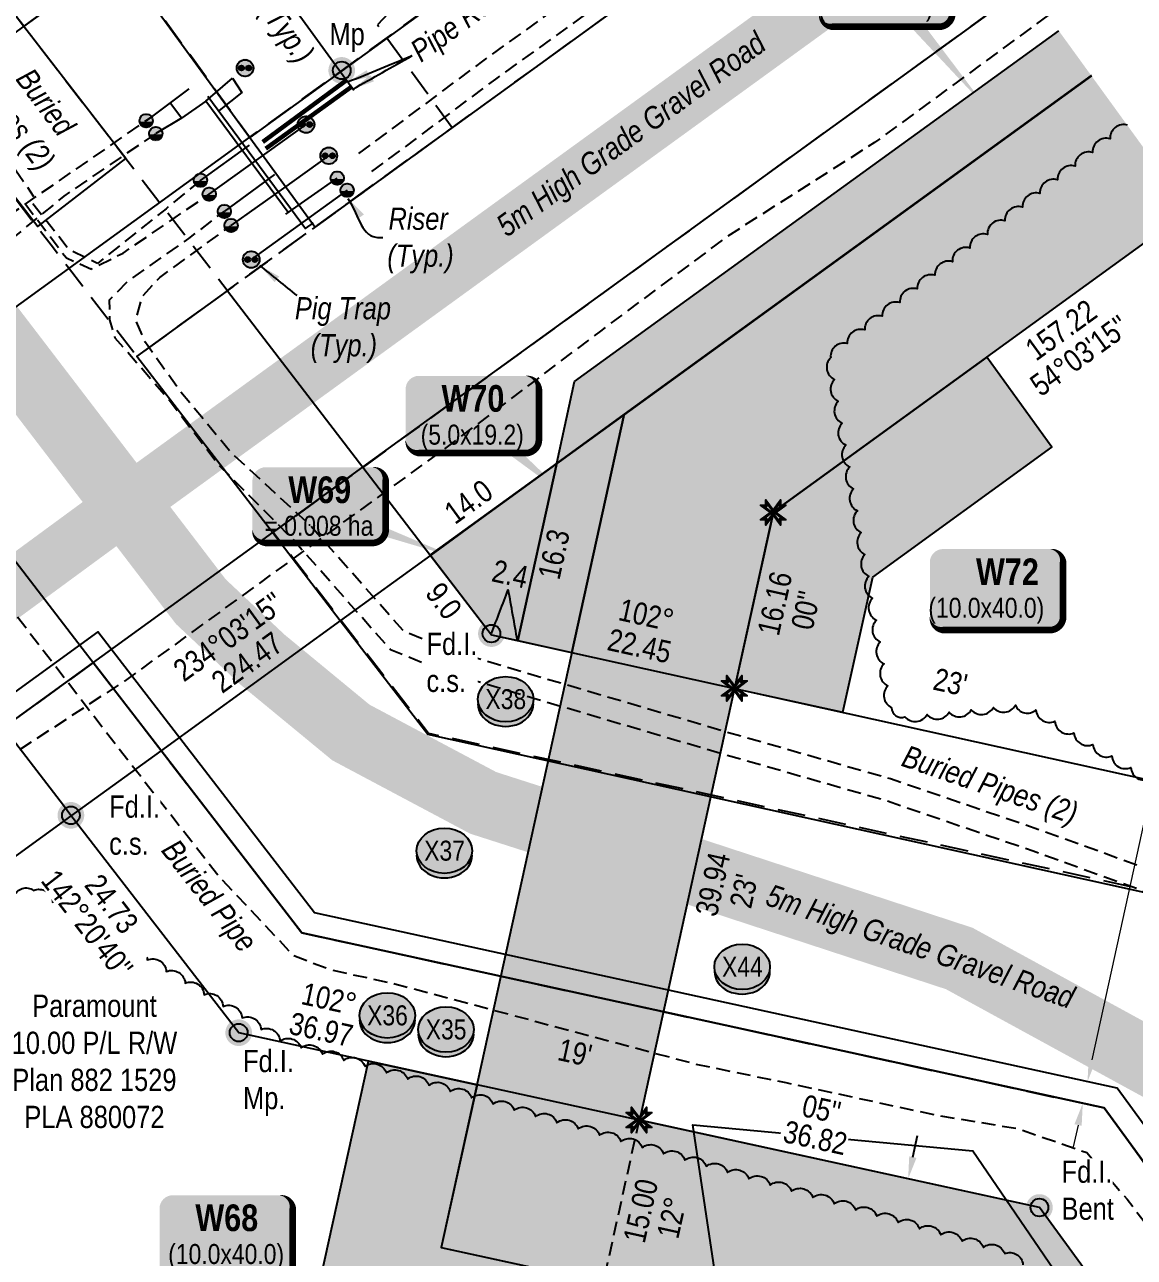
# Model space of a CAD drawing. Extents: x 521099 to 549685, y 6023217 to 6034691.
# Drawn here: x 536825 to 537324, y 6029623 to 6030177 of the extents above; entities that cross this region are included whole.
import ezdxf
from ezdxf.enums import TextEntityAlignment as Align

# ---------------------------------------------------------------- set-up
doc = ezdxf.new("R2010")
doc.units = 0
doc.header["$LTSCALE"] = 5
doc.header["$PDSIZE"] = 0.5
for name, pattern in [('0', [1, 1, 0]), ('foc-ACCESSROAD', [3.75, 2.5, -1.25]), ('foc-TOPO', [1, 0.2, -0.8]), ('foc-TRAV', [1.875, 1.25, -0.625]), ('UG_PIPE', [1.875, 1.25, -0.625])]:
    doc.linetypes.add(name, pattern=pattern)
doc.layers.get('Defpoints').update_dxf_attribs({"color": 9})
for name, color, linetype, lineweight in [('AS-GENERAL', 48, 'Continuous', 18), ('C-RW-T', 13, 'Continuous', 9), ('F-RW-T', 190, 'Continuous', 9), ('P-TEMP-T', 46, 'Continuous', 18), ('T-TEXT', 48, 'Continuous', 18)]:
    doc.layers.add(name, color=color, linetype=linetype, lineweight=lineweight)
for name, color, linetype in [('AS-PIPE-AG', 44, 'Continuous'), ('AS-PIPE-UG', 44, 'UG_PIPE'), ('AS-PIPE-UG-T', 44, 'Continuous'), ('AS-ROADS', 254, 'Continuous'), ('AS-SYMBOL', 7, 'Continuous'), ('C-RW', 13, 'Continuous'), ('C-WS', 13, 'foc-ACCESSROAD'), ('F-AR', 190, 'foc-ACCESSROAD'), ('F-RW', 190, 'Continuous'), ('L-BD', 7, 'Continuous'), ('L-MON', 1, 'Continuous'), ('L-MON-T', 1, 'Continuous'), ('P-CROSSINGS', 250, 'Continuous'), ('P-PROPOSED', 10, 'Continuous'), ('P-PROPOSED-H', 21, 'Continuous'), ('P-TEMP-BLOCKS', 250, 'Continuous'), ('P-TEMP-H', 41, 'Continuous'), ('P-TEMP_WORKSPACE', 46, 'Continuous'), ('P-TRAV', 4, 'foc-TRAV'), ('P-TXT', 4, 'Continuous'), ('P-WORKAREA', 113, 'Continuous'), ('P-WORKAREA-H', 111, 'Continuous'), ('T-BUSH', 110, '0'), ('T-GENERAL', 48, 'foc-TOPO'), ('WETLAND', 143, 'Continuous')]:
    doc.layers.add(name, color=color, linetype=linetype)
doc.styles.add('80', font='ARIALN.TTF', dxfattribs={"height": 10})
doc.styles.add('80CG', font='ARIALN.TTF', dxfattribs={"height": 10})
doc.styles.add('80L', font='ARIALN.TTF', dxfattribs={"height": 10})
doc.styles.add('BOLD', font='ARIALNB.TTF')
doc.styles.add('Crossing', font='ARIALN.TTF', dxfattribs={"height": 10})
doc.dimstyles.new('Compass 5 000', dxfattribs={"dimscale": 5, "dimtxt": 9, "dimasz": 2, "dimexe": 0.2, "dimexo": 0.0625, "dimgap": 0.5, "dimtad": 0, "dimtih": 1, "dimtoh": 1, "dimzin": 0, "dimdsep": 46, "dimtxsty": '80CG', "dimcen": 0.1, "dimse1": 1, "dimse2": 1, "dimclrd": 256, "dimclrt": 256, "dimaunit": 1, "dimadec": 4, "dimazin": 0, "dimtfac": 0.06, "dimtofl": 0, "dimtmove": 0, "dimatfit": 1, "dimfxl": 0.2, "dimtolj": 1, "dimtzin": 0, "dimlwd": -1, "dimarcsym": 0})

# ---------------------------------------------------------------- blocks, each defined once
blk = doc.blocks.new('*U488')
h = blk.add_hatch(color=191)
edge = h.paths.add_edge_path()
edge.add_line((-24, -18), (24, -18))
edge.add_arc((24, -12), 6, 270, 360)
edge.add_line((30, -12), (30, 12.5))
edge.add_arc((24, 12.5), 6, 0, 90)
edge.add_line((24, 18.5), (-24, 18.5))
edge.add_arc((-24, 12.5), 6, 90, 180)
edge.add_line((-30, 12.5), (-30, -12))
edge.add_arc((-24, -12), 6, 180, 270)
at = {"color": 250, "flags": 128}
blk.add_lwpolyline([(-24, -18, 3, 3, 0), (24, -18, 3, 3, 0.414214), (30, -12, 3, 3, 0), (30, 12.5, 3, 0, 0.414214), (24, 18.5, 0, 0, 0), (-24, 18.5, 0, 0, 0.414214), (-30, 12.5, 0, 0, 0), (-30, -12, 0, 3, 0.414214)], format="xyseb", close=True, dxfattribs=at)
at = {"flags": 128}
blk.add_lwpolyline([(-19.13, 0.22, 0, 7.5, 0), (0, 0, 0, 0, 0)], format="xyseb", dxfattribs=at)
at = {"color": 250}
for tag, p, height, style in [('TEMP_AREA_W1_001', (-9.21, 2.24), 12, 'BOLD'), ('ENTER_TEXT_001', (-30.66, -12.47), 9, '80')]:
    blk.add_attdef(tag, p, '', height=height, dxfattribs=dict(at, style=style))
blk = doc.blocks.new('fdia')
at = {"color": 255, "const_width": 1}
blk.add_lwpolyline([(-0.5, 0, 1), (0.5, 0, 1)], format="xyb", close=True, dxfattribs=at)
blk = doc.blocks.new('Fdiaa')
blk.add_blockref('fdia', (0, 0))
blk = doc.blocks.new('fdib')
at = {"color": 1, "const_width": 1.6}
blk.add_lwpolyline([(-0.4, 0, 1), (0.4, 0, 1)], format="xyb", close=True, dxfattribs=at)
at = {"color": 1}
blk.add_circle((0, 0), 0.8, dxfattribs=at)
blk = doc.blocks.new('Fdibb')
blk.add_blockref('fdib', (0, 0))
blk = doc.blocks.new('fdicc')
for name in ['Fdibb', 'Fdiaa']:
    blk.add_blockref(name, (0, 0))
blk = doc.blocks.new('FDI')
blk.add_blockref('fdicc', (0, 0))
blk = doc.blocks.new('TEMP')
h = blk.add_hatch(color=255)
h.dxf.hatch_style = 1
h.paths.add_polyline_path([(-1.15, -0.67), (-0.67, -0.67), (-0.67, -1.15), (0, -0.25), (0.67, -1.15), (0.67, -0.67), (1.15, -0.67), (0.25, 0), (1.15, 0.67), (0.67, 0.67), (0.67, 1.15), (0, 0.25), (-0.67, 1.15), (-0.67, 0.67), (-1.15, 0.67), (-0.25, 0)])
h = blk.add_hatch(color=1)
h.dxf.hatch_style = 1
h.paths.add_polyline_path([(0, 0.08), (-0.57, 0.85), (-0.57, 0.57), (-0.85, 0.57), (-0.08, 0), (-0.85, -0.57), (-0.57, -0.57), (-0.57, -0.85), (0, -0.08), (0.57, -0.85), (0.57, -0.57), (0.85, -0.57), (0.08, 0), (0.85, 0.57), (0.57, 0.57), (0.57, 0.85)])
at = {"color": 1}
for p, q in [((-0.08, 0), (0.08, 0)), ((0, 0.08), (0, -0.08))]:
    blk.add_line(p, q, dxfattribs=at)
at = {"color": 255, "flags": 128}
blk.add_lwpolyline([(-0.25, 0), (-1.15, 0.67), (-0.67, 0.67), (-0.67, 1.15), (0, 0.25), (0.67, 1.15), (0.67, 0.67), (1.15, 0.67), (0.25, 0), (1.15, -0.67), (0.67, -0.67), (0.67, -1.15), (0, -0.25), (-0.67, -1.15), (-0.67, -0.67), (-1.15, -0.67)], close=True, dxfattribs=at)
at = {"color": 1, "flags": 128}
blk.add_lwpolyline([(-0.08, 0), (-0.85, 0.57), (-0.57, 0.57), (-0.57, 0.85), (0, 0.08), (0.57, 0.85), (0.57, 0.57), (0.85, 0.57), (0.08, 0), (0.85, -0.57), (0.57, -0.57), (0.57, -0.85), (0, -0.08), (-0.57, -0.85), (-0.57, -0.57), (-0.85, -0.57)], close=True, dxfattribs=at)
blk = doc.blocks.new('*D548')
at = {"layer": 'Defpoints', "color": 0, "linetype": 'Continuous', "transparency": 16777216}
for p in [(536775.47, 6029831.95), (536804.81, 6029791.49), (536768.25, 6029764.98)]:
    blk.add_point(p, dxfattribs=at)
at = {"layer": 'F-RW-T', "transparency": 16777216}
for p, q in [((536733.04, 6029813.52), (536727.17, 6029821.62)), ((536774.12, 6029756.88), (536807.5, 6029710.86)), ((536807.5, 6029710.86), (536817.5, 6029710.86))]:
    blk.add_line(p, q, dxfattribs=at)
at = {"layer": 'F-RW-T', "linetype": 'Continuous', "transparency": 16777216}
for points in [[(536734.39, 6029814.5), (536731.69, 6029812.55), (536738.91, 6029805.43)], [(536775.47, 6029757.86), (536772.77, 6029755.9), (536768.25, 6029764.98)]]:
    blk.add_solid(points, dxfattribs=at)
at = {"layer": 'F-RW-T', "linetype": 'Continuous', "transparency": 16777216, "insert": (536856.58, 6029710.86), "char_height": 10, "attachment_point": 5, "style": '80CG'}
blk.add_mtext('\\A1;Paramount\\P10.00 P/L R/W\\PPlan 882 1529\\PPLA 880072', dxfattribs=at)
blk = doc.blocks.new('*D812')
at = {"layer": 'Defpoints', "color": 0, "linetype": 'Continuous', "transparency": 16777216}
for p in [(537220.1, 6029658.62), (537204.11, 6029585.38), (537206.68, 6029584.82)]:
    blk.add_point(p, dxfattribs=at)
at = {"layer": 'P-TXT', "transparency": 16777216}
for p, q in [((537224.8, 6029667.82), (537226.94, 6029677.59)), ((537204.55, 6029575.05), (537197.73, 6029543.83)), ((537197.73, 6029543.83), (537187.73, 6029543.83))]:
    blk.add_line(p, q, dxfattribs=at)
at = {"layer": 'P-TXT', "linetype": 'Continuous', "transparency": 16777216}
for points in [[(537223.17, 6029668.18), (537226.43, 6029667.47), (537222.67, 6029658.05)], [(537202.92, 6029575.4), (537206.17, 6029574.69), (537206.68, 6029584.82)]]:
    blk.add_solid(points, dxfattribs=at)
at = {"layer": 'P-TXT', "linetype": 'Continuous', "transparency": 16777216, "insert": (537171.79, 6029543.83), "char_height": 10, "attachment_point": 5, "style": '80CG'}
blk.add_mtext('\\A1;15.00', dxfattribs=at)
blk = doc.blocks.new('PIG')
h = blk.add_hatch(color=255)
h.dxf.hatch_style = 1
edge = h.paths.add_edge_path()
edge.add_arc((0, 0), 0.85, 0, 360)
at = {"layer": 'AS-SYMBOL'}
h = blk.add_hatch(color=48, dxfattribs=at)
h.dxf.hatch_style = 1
h.paths.add_polyline_path([(-0.1, 0, 1), (-0.55, 0, 1)])
h = blk.add_hatch(color=48, dxfattribs=at)
h.dxf.hatch_style = 1
h.paths.add_polyline_path([(0.1, 0, 1), (0.55, 0, 1)])
at = {"layer": 'AS-SYMBOL', "color": 48}
for centre, radius in [((0, 0), 0.75), ((-0.33, 0), 0.225), ((0.33, 0), 0.225)]:
    blk.add_circle(centre, radius, dxfattribs=at)
blk = doc.blocks.new('RISER')
h = blk.add_hatch(color=255)
h.dxf.hatch_style = 1
edge = h.paths.add_edge_path()
edge.add_arc((0, 0), 0.7, 0, 360)
blk.add_hatch(color=48).paths.add_polyline_path([(0.58, -0.15), (-0.58, -0.15, 0.774597)])
at = {"color": 48}
blk.add_line((-0.58, -0.15), (0.58, -0.15), dxfattribs=at)
blk.add_circle((0, 0), 0.6, dxfattribs=at)
blk = doc.blocks.new('*U829')
h = blk.add_hatch(color=191)
edge = h.paths.add_edge_path()
edge.add_line((-24, -31.18), (24, -31.18))
edge.add_arc((24, -25.18), 6, 270, 360)
edge.add_line((30, -25.18), (30, 12.5))
edge.add_arc((24, 12.5), 6, 0, 90)
edge.add_line((24, 18.5), (-24, 18.5))
edge.add_arc((-24, 12.5), 6, 90, 180)
edge.add_line((-30, 12.5), (-30, -25.18))
edge.add_arc((-24, -25.18), 6, 180, 270)
at = {"color": 250, "flags": 128}
blk.add_lwpolyline([(-24, -31.18, 3, 3, 0), (24, -31.18, 3, 3, 0.414214), (30, -25.18, 3, 3, 0), (30, 12.5, 3, 0, 0.414214), (24, 18.5, 0, 0, 0), (-24, 18.5, 0, 0, 0.414214), (-30, 12.5, 0, 0, 0), (-30, -25.18, 0, 3, 0.414214)], format="xyseb", close=True, dxfattribs=at)
at = {"flags": 128}
blk.add_lwpolyline([(18.36, -2.8, 0, 7.5, 0), (0, 0, 0, 0, 0)], format="xyseb", dxfattribs=at)
at = {"color": 250}
for tag, p, height, style in [('TEMP_AREA_W1_001', (-9.21, 2.24), 12, 'BOLD'), ('ENTER_TEXT_001', (-30.66, -12.47), 9, '80')]:
    blk.add_attdef(tag, p, '', height=height, dxfattribs=dict(at, style=style))
blk = doc.blocks.new('*U830')
h = blk.add_hatch(color=191)
edge = h.paths.add_edge_path()
edge.add_line((-24, -15.6), (24, -15.6))
edge.add_arc((24, -9.6), 6, 270, 360)
edge.add_line((30, -9.6), (30, 12.5))
edge.add_arc((24, 12.5), 6, 0, 90)
edge.add_line((24, 18.5), (-24, 18.5))
edge.add_arc((-24, 12.5), 6, 90, 180)
edge.add_line((-30, 12.5), (-30, -9.6))
edge.add_arc((-24, -9.6), 6, 180, 270)
at = {"color": 250, "flags": 128}
blk.add_lwpolyline([(-24, -15.6, 3, 3, 0), (24, -15.6, 3, 3, 0.414214), (30, -9.6, 3, 3, 0), (30, 12.5, 3, 0, 0.414214), (24, 18.5, 0, 0, 0), (-24, 18.5, 0, 0, 0.414214), (-30, 12.5, 0, 0, 0), (-30, -9.6, 0, 3, 0.414214)], format="xyseb", close=True, dxfattribs=at)
at = {"flags": 128}
blk.add_lwpolyline([(61.88, -22.27, 0, 7.5, 0), (0, 0, 0, 0, 0)], format="xyseb", dxfattribs=at)
at = {"color": 250}
for tag, p, height, style in [('TEMP_AREA_W1_001', (-9.21, 2.24), 12, 'BOLD'), ('ENTER_TEXT_001', (-30.66, -12.47), 9, '80')]:
    blk.add_attdef(tag, p, '', height=height, dxfattribs=dict(at, style=style))
blk = doc.blocks.new('*U832')
h = blk.add_hatch(color=191)
edge = h.paths.add_edge_path()
edge.add_line((-24, -16.28), (24, -16.28))
edge.add_arc((24, -10.28), 6, 270, 360)
edge.add_line((30, -10.28), (30, 12.5))
edge.add_arc((24, 12.5), 6, 0, 90)
edge.add_line((24, 18.5), (-24, 18.5))
edge.add_arc((-24, 12.5), 6, 90, 180)
edge.add_line((-30, 12.5), (-30, -10.28))
edge.add_arc((-24, -10.28), 6, 180, 270)
at = {"color": 250, "flags": 128}
blk.add_lwpolyline([(-24, -16.28, 3, 3, 0), (24, -16.28, 3, 3, 0.414214), (30, -10.28, 3, 3, 0), (30, 12.5, 3, 0, 0.414214), (24, 18.5, 0, 0, 0), (-24, 18.5, 0, 0, 0.414214), (-30, 12.5, 0, 0, 0), (-30, -10.28, 0, 3, 0.414214)], format="xyseb", close=True, dxfattribs=at)
at = {"flags": 128}
blk.add_lwpolyline([(44.3, -37.22, 0, 7.5, 0), (0, 0, 0, 0, 0)], format="xyseb", dxfattribs=at)
at = {"color": 250}
for tag, p, height, style in [('TEMP_AREA_W1_001', (-9.21, 2.24), 12, 'BOLD'), ('ENTER_TEXT_001', (-30.66, -12.47), 9, '80')]:
    blk.add_attdef(tag, p, '', height=height, dxfattribs=dict(at, style=style))
blk = doc.blocks.new('*U831')
h = blk.add_hatch(color=111)
edge = h.paths.add_edge_path()
edge.add_line((-24, -17.43), (24, -17.43))
edge.add_arc((24, -11.43), 6, 270, 360)
edge.add_line((30, -11.43), (30, 12.5))
edge.add_arc((24, 12.5), 6, 0, 90)
edge.add_line((24, 18.5), (-24, 18.5))
edge.add_arc((-24, 12.5), 6, 90, 180)
edge.add_line((-30, 12.5), (-30, -11.43))
edge.add_arc((-24, -11.43), 6, 180, 270)
at = {"color": 250, "flags": 128}
blk.add_lwpolyline([(-24, -17.43, 3, 3, 0), (24, -17.43, 3, 3, 0.414214), (30, -11.43, 3, 3, 0), (30, 12.5, 3, 0, 0.414214), (24, 18.5, 0, 0, 0), (-24, 18.5, 0, 0, 0.414214), (-30, 12.5, 0, 0, 0), (-30, -11.43, 0, 3, 0.414214)], format="xyseb", close=True, dxfattribs=at)
at = {"flags": 128}
blk.add_lwpolyline([(45.57, -54.2, 0, 7.5, 0), (0, 0, 0, 0, 0)], format="xyseb", dxfattribs=at)
at = {"color": 250}
for tag, p, height, style in [('TEMP_AREA_W1_001', (-9.21, 2.24), 12, 'BOLD'), ('ENTER_TEXT_001', (-30.66, -12.47), 9, '80')]:
    blk.add_attdef(tag, p, '', height=height, dxfattribs=dict(at, style=style))
blk = doc.blocks.new('xing2')
h = blk.add_hatch(color=50)
h.dxf.hatch_style = 1
edge = h.paths.add_edge_path()
edge.add_ellipse((0, 0), major_axis=(-12.5, 0), ratio=0.816297, start_angle=0, end_angle=360)
h = blk.add_hatch(color=250)
h.dxf.hatch_style = 1
edge = h.paths.add_edge_path()
edge.add_ellipse((0, -2.05), major_axis=(-12.5, 0), ratio=0.816297, start_angle=0, end_angle=180)
edge.add_line((12.5, -2.05), (12.5, 0))
edge.add_ellipse((0, 0), major_axis=(-12.5, 0), ratio=0.816297, start_angle=0, end_angle=180, ccw=False)
edge.add_line((-12.5, 0), (-12.5, -2.05))
at = {"color": 250}
blk.add_ellipse((0, 0), major_axis=(-12.5, 0), ratio=0.816297, dxfattribs=at)
blk.add_ellipse((0, -2.05), major_axis=(-12.5, 0), ratio=0.816297, start_param=0, end_param=3.141593, dxfattribs=at)
at = {"color": 250, "style": 'Crossing'}
blk.add_attdef('CROSSING', text='', height=9, dxfattribs=at).set_placement((0.09, 0.02), align=Align.MIDDLE_CENTER)
at = {"color": 250, "style": 'Crossing', "flags": 1}
for tag, p in [('OWNER', (0.09, -12.49)), ('DESCRIPTION', (0.09, -25.77)), ('LOCATION', (0.09, -39.3)), ('DWG_REF', (0.09, -52.84))]:
    blk.add_attdef(tag, text='', height=9, dxfattribs=at).set_placement(p, align=Align.MIDDLE_CENTER)
blk = doc.blocks.new('*D956')
at = {"layer": 'C-RW-T', "transparency": 16777216}
for p, q in [((537305.52, 6029711.58), (537345.14, 6029893.05)), ((537345.14, 6029893.05), (537355.14, 6029893.05)), ((537299.12, 6029682.28), (537296.98, 6029672.51))]:
    blk.add_line(p, q, dxfattribs=at)
at = {"layer": 'C-RW-T', "linetype": 'Continuous', "transparency": 16777216}
for points in [[(537303.89, 6029711.94), (537307.14, 6029711.23), (537303.38, 6029701.81)], [(537297.49, 6029682.63), (537300.75, 6029681.92), (537301.25, 6029692.05)]]:
    blk.add_solid(points, dxfattribs=at)
at = {"layer": 'Defpoints', "color": 0, "linetype": 'Continuous', "transparency": 16777216}
for p in [(537302.42, 6029702.02), (537303.38, 6029701.81), (537300.29, 6029692.26)]:
    blk.add_point(p, dxfattribs=at)
at = {"layer": 'C-RW-T', "linetype": 'Continuous', "transparency": 16777216, "insert": (537391.5, 6029893.05), "char_height": 10, "attachment_point": 5, "style": '80CG'}
blk.add_mtext('\\A1;Whitecap\\P2.00 P/L R/W\\PLOC 241177', dxfattribs=at)

msp = doc.modelspace()

# ---------------------------------------------------------------- hatches: boundary and pattern name
at = {"layer": 'P-TEMP-H'}
h = msp.add_hatch(color=256, dxfattribs=at)
h.dxf.hatch_style = 1
h.paths.add_polyline_path([(537193.301, 6029868.011), (537206.745, 6029928.904), (537287.354, 6029987.335), (537258.024, 6030027.797), (537162.04, 6029958.221), (537144.502, 6029878.786)])
h = msp.add_hatch(color=256, dxfattribs=at)
h.dxf.hatch_style = 1
h.paths.add_polyline_path([(537071.429, 6029894.919), (537094.981, 6030002.19), (537064.555, 6029980.128), (537047.03, 6029900.306)])
h = msp.add_hatch(color=256, dxfattribs=at)
h.dxf.hatch_style = 1
h.paths.add_polyline_path([(537124.044, 6029551.712), (536953.105, 6029589.038), (536979.898, 6029711.066), (537028.722, 6029700.405), (537012.646, 6029627.188), (537134.705, 6029600.535)])
at = {"layer": 'P-WORKAREA-H'}
h = msp.add_hatch(color=256, dxfattribs=at)
h.dxf.hatch_style = 1
h.paths.add_polyline_path([(537305.092, 6030154.541), (537290.425, 6030174.77), (537072.615, 6030016.837), (537064.555, 6029980.128)])

# ---------------------------------------------------------------- linework, layer by layer
at = {"layer": 'AS-PIPE-AG'}
for p, q in [((536906.685, 6030143.133), (536918.704, 6030153.473)), ((536895.781, 6030135.432), (536884.172, 6030128.466)), ((536908.189, 6030101.185), (536951.806, 6030132.534)), ((536918.024, 6030087.152), (536941.841, 6030103.944))]:
    msp.add_line(p, q, dxfattribs=at)
at = {"layer": 'AS-PIPE-AG', "flags": 128}
for points in [[(536973.227, 6030147.913), (536877.342, 6030280.238)], [(536918.704, 6030153.473), (536922.901, 6030146.996), (536912.732, 6030138.805)], [(536898.994, 6030148.595), (536879.844, 6030134.268)], [(536943.701, 6030092.994), (536906.685, 6030143.133), (536895.781, 6030135.432), (536890.434, 6030142.398)], [(536907.585, 6030145.347), (536951.491, 6030085.728), (536955.154, 6030088.317)], [(536926.265, 6030123.238), (536904.161, 6030107.412)], [(536941.841, 6030103.944), (536962.011, 6030118.506)], [(536915.021, 6030093.444), (536937.689, 6030110.045)], [(536942.616, 6030092.22), (536965.814, 6030108.441)], [(536970.262, 6030102.939), (536927.099, 6030071.79)]]:
    msp.add_lwpolyline(points, dxfattribs=at)
at = {"layer": 'AS-PIPE-AG', "const_width": 1.998, "flags": 128}
for points in [[(536932.287, 6030124.693), (536970.037, 6030152.528)], [(536972.557, 6030149.768), (536933.642, 6030121.683)]]:
    msp.add_lwpolyline(points, dxfattribs=at)
at = {"layer": 'AS-PIPE-UG', "flags": 128}
for points in [[(537208.045, 6030288.388), (537031.101, 6030161.058), (536973.283, 6030117.849)], [(537213.913, 6030280.297), (537037.012, 6030152.998), (536979.267, 6030109.843)], [(536743.182, 6030228.944), (536775.421, 6030186.038), (536808.268, 6030131.025), (536829.22, 6030100.181)], [(537285.517, 6030181.568), (537207.582, 6030124.438), (537141.177, 6030082.113), (537084.212, 6030039.583), (537015.297, 6029987.503), (536870.112, 6029882.048), (536820.102, 6029849.278), (536673.842, 6029750.475)], [(536638.874, 6030148.576), (536866.927, 6029852.593), (536913.227, 6029793.453), (536946.137, 6029758.543), (536963.477, 6029752.008), (536991.782, 6029745.843), (537127.107, 6029709.718), (537167.657, 6029701.358), (537236.357, 6029686.548), (537272.002, 6029680.648), (537303.057, 6029669.878), (537321.172, 6029648.853), (537353.127, 6029607.508), (537438.364, 6029489.317)], [(536578.068, 6029882.44), (536634.375, 6029923.306), (536644.802, 6029969.183), (536712.667, 6030016.198), (536764.192, 6030053.008), (536807.552, 6030084.423), (536862.902, 6030122.508), (536881.616, 6030135.56)], [(536884.117, 6030128.428), (536842.857, 6030100.338), (536804.572, 6030069.013), (536770.982, 6030044.168), (536719.262, 6030006.118), (536648.557, 6029959.278), (536638.13, 6029913.401), (536581.823, 6029872.535)], [(536904.247, 6030107.413), (536888.802, 6030094.628), (536866.937, 6030077.273), (536857.922, 6030070.038), (536845.117, 6030076.243), (536827.672, 6030098.433)], [(536825.282, 6030097.093), (536843.937, 6030072.503), (536855.182, 6030067.523), (536869.457, 6030074.693), (536908.182, 6030101.188)], [(537455.167, 6029658.948), (537419.622, 6029707.148), (537389.342, 6029735.538), (537360.642, 6029773.703), (537342.187, 6029782.573), (537278.947, 6029805.498), (537211.727, 6029828.503), (537139.042, 6029849.248), (537045.567, 6029876.803), (537013.487, 6029886.463), (536989.757, 6029896.203), (536945.912, 6029945.743), (536945.912, 6029945.743), (536912.002, 6029979.878), (536890.172, 6030008.468), (536865.967, 6030036.458), (536863.572, 6030044.723), (536863.422, 6030053.698), (536871.652, 6030062.013), (536899.082, 6030081.283), (536914.912, 6030093.478)], [(537463.211, 6029664.88), (537427.124, 6029713.815), (537396.809, 6029742.237), (537367.166, 6029781.656), (537346.064, 6029791.799), (537282.268, 6029814.925), (537214.718, 6029838.043), (537141.826, 6029858.847), (537048.421, 6029886.382), (537016.833, 6029895.893), (536995.701, 6029904.567), (536953.396, 6029952.367), (536953.396, 6029952.367), (536917.612, 6029985.368), (536895.057, 6030012.673), (536879.477, 6030034.433), (536875.192, 6030044.573), (536878.142, 6030055.313), (536886.017, 6030063.748), (536917.972, 6030087.018)]]:
    msp.add_lwpolyline(points, dxfattribs=at)
at = {"layer": 'AS-ROADS', "const_width": 24.987, "flags": 128}
msp.add_lwpolyline([(537247.102, 6030234.536), (536863.382, 6029956.038)], dxfattribs=at)
at = {"layer": 'AS-ROADS', "flags": 128}
msp.add_lwpolyline([(537494.518, 6029530.296, 29.984, 29.984, 0), (537465.327, 6029567.963, 29.984, 29.984, 0), (537425.812, 6029613.578, 29.984, 29.984, 0), (537394.137, 6029652.583, 29.984, 29.984, 0), (537340.207, 6029705.548, 29.984, 29.984, 0), (537245.657, 6029757.228, 29.984, 29.984, 0), (537188.522, 6029775.973, 29.984, 29.984, 0), (537060.212, 6029818.033, 29.985, 29.985, 0), (537031.492, 6029827.253, 29.985, 29.985, 0), (536971.967, 6029858.933, 29.985, 29.985, 0), (536932.222, 6029891.698, 29.985, 29.985, 0), (536904.427, 6029917.833, 29.985, 29.985, 0), (536768.472, 6030095.663, 29.985, 29.985, 0), (536694.977, 6030191.803, 0, 0, 0)], format="xyseb", dxfattribs=at)
at = {"layer": 'C-RW', "flags": 128}
for points in [[(537129.112, 6030397.221), (536591.177, 6030007.698), (536580.017, 6029937.748), (536552.45, 6029917.761)], [(537187.831, 6030316.259), (536926.517, 6030126.78), (536955.853, 6030086.322), (537217.171, 6030275.804)], [(536729.546, 6030218.438), (536831.058, 6030086.688), (536870.645, 6030117.189), (536824.777, 6030176.618), (536769.08, 6030248.905)], [(536552.688, 6029917.409), (536580.291, 6029937.442), (536591.381, 6030007.23), (536662.969, 6030059.185), (536824.831, 6030176.657), (536867.622, 6030207.713), (536926.328, 6030126.823), (536883.537, 6030095.767), (536721.676, 6029978.295), (536683.594, 6029950.657), (536672.503, 6029880.869), (536611.395, 6029836.519)], [(537530.045, 6029556.224), (537368.391, 6029778.14), (537332.943, 6029785.963), (537006.532, 6029858.032), (536967.165, 6029909.234), (536936.698, 6029948.866), (536875.704, 6030028.198), (536916.509, 6030057.726), (536977.387, 6029978.312), (537007.802, 6029938.637), (537035.18, 6029902.922), (537332.723, 6029837.229), (537397.666, 6029822.891), (537570.443, 6029585.705)]]:
    msp.add_lwpolyline(points, dxfattribs=at)
at = {"layer": 'C-WS', "flags": 128}
for points in [[(536981.446, 6030390.205), (536985.092, 6030386.553), (536988.676, 6030382.699), (536992.123, 6030378.725), (536995.428, 6030374.629), (536998.587, 6030370.421), (537001.596, 6030366.108), (537004.453, 6030361.69), (537007.154, 6030357.171), (537009.692, 6030352.565), (537012.069, 6030347.872), (537014.277, 6030343.095), (537016.319, 6030338.246), (537018.19, 6030333.327), (537019.885, 6030328.347), (537021.404, 6030323.312), (537022.747, 6030318.222), (537023.911, 6030313.092), (537024.892, 6030307.924), (537025.693, 6030302.724), (537026.31, 6030297.498), (537026.743, 6030292.256), (537026.993, 6030286.998), (537027.058, 6030281.737), (537026.939, 6030276.478), (537026.634, 6030271.225), (537026.145, 6030265.986), (537025.474, 6030260.77), (537024.619, 6030255.579), (537023.583, 6030250.419), (537022.366, 6030245.302), (537020.972, 6030240.226), (537019.399, 6030235.207), (537017.651, 6030230.245), (537015.73, 6030225.346), (537013.639, 6030220.517), (537011.378, 6030215.768), (537008.953, 6030211.096), (537006.367, 6030206.517), (537003.619, 6030202.027), (537000.718, 6030197.639), (536997.663, 6030193.355), (536994.459, 6030189.182), (536991.114, 6030185.123), (536984.002, 6030177.368), (536987.876, 6030172.03), (537017.482, 6030131.23), (536997.354, 6030116.63), (536977.102, 6030101.941), (536957.121, 6030087.449), (536916.347, 6030057.879), (536885.568, 6030097.825), (536855.264, 6030137.168), (536824.556, 6030177.017), (536769.133, 6030248.941)], [(536981.446, 6030390.205), (536985.092, 6030386.553), (536988.676, 6030382.699), (536992.123, 6030378.725), (536995.428, 6030374.629), (536998.587, 6030370.421), (537001.596, 6030366.108), (537004.453, 6030361.69), (537007.154, 6030357.171), (537009.692, 6030352.565), (537012.069, 6030347.872), (537014.277, 6030343.095), (537016.319, 6030338.246), (537018.19, 6030333.327), (537019.885, 6030328.347), (537021.404, 6030323.312), (537022.747, 6030318.222), (537023.911, 6030313.092), (537024.892, 6030307.924), (537025.693, 6030302.724), (537026.31, 6030297.498), (537026.743, 6030292.256), (537026.993, 6030286.998), (537027.058, 6030281.737), (537026.939, 6030276.478), (537026.634, 6030271.225), (537026.145, 6030265.986), (537025.474, 6030260.77), (537024.619, 6030255.579), (537023.583, 6030250.419), (537022.366, 6030245.302), (537020.972, 6030240.226), (537019.399, 6030235.207), (537017.651, 6030230.245), (537015.73, 6030225.346), (537013.639, 6030220.517), (537011.378, 6030215.768), (537008.953, 6030211.096), (537006.367, 6030206.517), (537003.619, 6030202.027), (537000.718, 6030197.639), (536997.663, 6030193.355), (536994.459, 6030189.182), (536991.114, 6030185.123), (536984.002, 6030177.368), (536987.876, 6030172.03), (537017.482, 6030131.23), (536997.354, 6030116.63), (536977.102, 6030101.941), (536957.121, 6030087.449), (536916.347, 6030057.879), (536885.568, 6030097.825), (536855.264, 6030137.168), (536824.556, 6030177.017), (536769.133, 6030248.941)], [(537187.777, 6030316.334), (536926.355, 6030126.843), (536867.635, 6030207.883), (536824.763, 6030176.768), (536769.147, 6030248.95)]]:
    msp.add_lwpolyline(points, dxfattribs=at)
at = {"layer": 'F-AR', "flags": 128}
for points in [[(536729.289, 6030218.24), (536783.918, 6030147.34), (536814.624, 6030107.489), (536837.036, 6030078.395), (536844.926, 6030068.145), (536875.704, 6030028.198), (536916.479, 6030057.767), (536936.461, 6030072.257), (536956.713, 6030086.946), (536976.842, 6030101.545), (537217.158, 6030275.822)], [(537275.885, 6030194.849), (536997.533, 6029992.988), (536977.437, 6029978.414), (536937.013, 6029949.098), (536964.686, 6029913.236), (537006.811, 6029858.644), (537369.297, 6029779.492), (537531.473, 6029557.266)], [(536855.769, 6029890.183), (536815.295, 6029860.826), (536670.148, 6029755.565)], [(536856.058, 6029890.406), (536949.921, 6029768.763), (537310.92, 6029689.936), (537450.738, 6029498.347)]]:
    msp.add_lwpolyline(points, dxfattribs=at)
at = {"layer": 'F-RW', "flags": 128}
for points in [[(536670.152, 6029755.56), (536815.296, 6029860.828), (536855.769, 6029890.183), (536936.776, 6029948.931), (536977.433, 6029978.419), (536997.529, 6029992.993), (537275.874, 6030194.864)], [(536650.494, 6030157.529), (536791.56, 6029974.276), (536852.603, 6029894.982), (536883.096, 6029855.365), (536885.556, 6029852.177)], [(537305.213, 6030154.411), (537028.041, 6029953.39), (537007.89, 6029938.776), (536967.284, 6029909.331), (536886.279, 6029850.579), (536845.813, 6029821.228), (536699.504, 6029715.116)], [(536845.992, 6029821.648), (536842.617, 6029826.032), (536812.117, 6029865.646), (536751.113, 6029944.897), (536610.908, 6030127.028)], [(536885.556, 6029852.177), (536949.921, 6029768.763), (537310.92, 6029689.936), (537450.738, 6029498.347)], [(537410.37, 6029468.887), (537281.732, 6029645.158), (536921.477, 6029723.823), (536845.992, 6029821.648)]]:
    msp.add_lwpolyline(points, dxfattribs=at)
at = {"layer": 'P-TEMP_WORKSPACE', "flags": 128}
for points in [[(537193.301, 6029868.011), (537206.745, 6029928.904), (537287.354, 6029987.335), (537258.024, 6030027.797), (537162.04, 6029958.221), (537144.502, 6029878.786)], [(537071.429, 6029894.919), (537094.981, 6030002.19), (537064.555, 6029980.128), (537047.03, 6029900.306)], [(537124.044, 6029551.712), (536953.105, 6029589.038), (536979.898, 6029711.066), (537028.722, 6029700.405), (537012.646, 6029627.188), (537134.705, 6029600.535)]]:
    msp.add_lwpolyline(points, close=True, dxfattribs=at)
at = {"layer": 'P-TRAV'}
msp.add_line((537101.604, 6029684.491), (537085.443, 6029611.292), dxfattribs=at)
at = {"layer": 'P-WORKAREA', "flags": 128}
msp.add_lwpolyline([(537305.092, 6030154.541), (537094.981, 6030002.19), (537064.555, 6029980.128), (537072.615, 6030016.837), (537290.425, 6030174.77)], dxfattribs=at)
at = {"layer": 'T-BUSH', "linetype": 'Continuous', "flags": 128}
for points in [[(537321.423, 6030132.235, 0.5205671), (537313.538, 6030126.094, 0.5205671), (537305.652, 6030119.952, 0.5205671), (537297.767, 6030113.811, 0.5205671), (537289.882, 6030107.669, 0.5205671), (537281.996, 6030101.528, 0.5205671), (537274.111, 6030095.386, 0.5205671), (537266.226, 6030089.245, 0.5205671), (537258.34, 6030083.103, 0.5205671), (537250.455, 6030076.962, 0.5205671), (537242.57, 6030070.82, 0.5205671), (537234.684, 6030064.679, 0.5205671), (537226.799, 6030058.537, 0.5205671), (537218.914, 6030052.396, 0.5205671), (537211.028, 6030046.254, 0.5205671), (537203.143, 6030040.113, 0.5205671), (537195.258, 6030033.971, 0.5205671), (537187.831, 6030027.653, 0.5205671), (537189.545, 6030017.806, 0.5205671), (537191.259, 6030007.959, 0.5205671), (537192.973, 6029998.112, 0.5205671), (537194.687, 6029988.266, 0.5205671), (537196.401, 6029978.419, 0.5205671), (537198.115, 6029968.572, 0.5205671), (537199.829, 6029958.725, 0.5205671), (537201.543, 6029948.878, 0.5205671), (537203.257, 6029939.032, 0.5205671), (537204.971, 6029929.185, 0.5205671), (537206.685, 6029919.338, 0.5205671), (537208.399, 6029909.491, 0.5205671), (537210.112, 6029899.645, 0.5205671), (537211.826, 6029889.798, 0.5205671), (537213.54, 6029879.951, 0.5205671), (537215.254, 6029870.104, 0.5205671), (537221.256, 6029865.942, 0.5205671), (537231.195, 6029866.998, 0.5205671), (537241.134, 6029868.055, 0.5205671), (537251.073, 6029869.111, 0.5205671), (537261.012, 6029870.167, 0.5205671), (537270.95, 6029871.224, 0.5205671), (537280.188, 6029869.153, 0.5205671), (537288.725, 6029863.955, 0.5205671), (537297.262, 6029858.757, 0.5205671), (537305.799, 6029853.559, 0.5205671), (537314.336, 6029848.361, 0.5205671), (537322.873, 6029843.163, 0.5205671), (537331.409, 6029837.965, 0.5205671)], [(536820.404, 6029785.01, -0.5205671), (536829.219, 6029787.845, -0.5205671), (536837.745, 6029782.629, -0.5205671), (536846.27, 6029777.413, -0.5205671), (536854.796, 6029772.197, -0.5205671), (536863.322, 6029766.98, -0.5205671), (536871.848, 6029761.764, -0.5205671), (536880.373, 6029756.548, -0.5205671), (536888.899, 6029751.332, -0.5205671), (536897.425, 6029746.116, -0.5205671), (536905.951, 6029740.9, -0.5205671), (536914.476, 6029735.684, -0.5205671), (536923.002, 6029730.467, -0.5205671), (536931.528, 6029725.251, -0.5205671), (536940.054, 6029720.035, -0.5205671), (536949.541, 6029716.992, -0.5205671), (536959.134, 6029714.186, -0.5205671), (536968.727, 6029711.381, -0.5205671), (536978.32, 6029708.575, -0.5205671), (536987.913, 6029705.769, -0.5205671), (536997.506, 6029702.963, -0.5205671), (537007.099, 6029700.157, -0.5205671), (537016.692, 6029697.351, -0.5205671), (537026.285, 6029694.545, -0.5205671), (537035.877, 6029691.74, -0.5205671), (537045.47, 6029688.934, -0.5205671), (537055.063, 6029686.128, -0.5205671), (537064.656, 6029683.322, -0.5205671), (537074.249, 6029680.516, -0.5205671), (537083.842, 6029677.71, -0.5205671), (537093.435, 6029674.904, -0.5205671), (537103.028, 6029672.098, -0.5205671), (537112.62, 6029669.293, -0.5205671), (537122.213, 6029666.487, -0.5205671), (537131.806, 6029663.681, -0.5205671), (537141.399, 6029660.875, -0.5205671), (537150.992, 6029658.069, -0.5205671), (537160.585, 6029655.263, -0.5205671), (537170.178, 6029652.457, -0.5205671), (537179.771, 6029649.652, -0.5205671), (537189.364, 6029646.846, -0.5205671), (537198.956, 6029644.04, -0.5205671), (537208.549, 6029641.234, -0.5205671), (537218.142, 6029638.428, -0.5205671), (537227.735, 6029635.622, -0.5205671), (537237.328, 6029632.816, -0.5205671), (537246.921, 6029630.011, -0.5205671), (537256.514, 6029627.205, -0.5205671), (537266.107, 6029624.399, -0.5205671), (537274.297, 6029619.422, -0.5205671)]]:
    msp.add_lwpolyline(points, format="xyb", dxfattribs=at)
at = {"layer": 'WETLAND', "flags": 128}
msp.add_lwpolyline([(537377.892, 6029485.902), (537403.063, 6029480.934), (537274.501, 6029449.256), (537144.671, 6029477.496), (537147.535, 6029537.2), (537125.805, 6029682.311), (537251.826, 6029670.595), (537377.892, 6029485.902)], close=True, dxfattribs=at)

# ---------------------------------------------------------------- block references
at = {"layer": 'AS-SYMBOL'}
for name, p, xscale, yscale, zscale in [('PIG', (536924.346, 6030157.975), 4.9948016017157, 4.9948016017157, 4.9948016017157), ('RISER', (536879.844, 6030134.268), 4.997372349999959, 4.997372349999959, 4.997372349999959), ('PIG', (536951.806, 6030132.534), 4.9948016017157, 4.9948016017157, 4.9948016017157), ('RISER', (536884.162, 6030128.441), 4.997372349999959, 4.997372349999959, 4.997372349999959), ('PIG', (536962.011, 6030118.506), 4.9948016017157, 4.9948016017157, 4.9948016017157), ('RISER', (536904.281, 6030107.437), 4.997372349999959, 4.997372349999959, 4.997372349999959), ('RISER', (536965.814, 6030108.441), 4.997372349999959, 4.997372349999959, 4.997372349999959), ('RISER', (536908.214, 6030101.215), 4.997372349999959, 4.997372349999959, 4.997372349999959), ('RISER', (536970.262, 6030102.939), 4.997372349999959, 4.997372349999959, 4.997372349999959), ('RISER', (536915.021, 6030093.444), 4.997372349999959, 4.997372349999959, 4.997372349999959), ('RISER', (536918.024, 6030087.152), 4.997372349999959, 4.997372349999959, 4.997372349999959), ('PIG', (536927.124, 6030071.765), 4.9948016017157, 4.9948016017157, 4.9948016017157)]:
    msp.add_blockref(name, p, dxfattribs=dict(at, xscale=xscale, yscale=yscale, zscale=zscale))
at = {"layer": 'L-MON', "xscale": 4.99740725, "yscale": 4.99740725, "zscale": 4.99740725}
for p in [(536967.842, 6030156.898), (537035.192, 6029903.443), (536845.992, 6029821.648), (536921.477, 6029723.823), (537281.732, 6029645.158)]:
    msp.add_blockref('FDI', p, dxfattribs=at)
at = {"layer": 'L-MON', "color": 5, "xscale": 4.99740725, "yscale": 4.99740725, "zscale": 4.99740725}
for p in [(537161.975, 6029957.927), (537144.502, 6029878.786), (537101.604, 6029684.491)]:
    msp.add_blockref('TEMP', p, dxfattribs=at)
at = {"layer": 'P-CROSSINGS', "xscale": 0.99948145, "yscale": 0.99948145, "zscale": 0.99948145}
for p, values in [((537014.017, 6029805.736), {'CROSSING': 'X37'}), ((536988.338, 6029731.609), {'CROSSING': 'X36'}), ((537014.72, 6029725.272), {'CROSSING': 'X35'})]:
    msp.add_blockref('xing2', p, dxfattribs=at).add_auto_attribs(values)
at = {"layer": 'P-CROSSINGS', "color": 3, "xscale": 0.99948145, "yscale": 0.99948145, "zscale": 0.99948145}
msp.add_blockref('xing2', (537148.019, 6029753.467), dxfattribs=at).add_auto_attribs({'CROSSING': 'X44'})
at = {"layer": 'P-TEMP-BLOCKS', "xscale": 0.99948145, "yscale": 0.99948145, "zscale": 0.99948145}
for name, p, values in [('*U831', (537212.574, 6030193.958), {'TEMP_AREA_W1_001': 'W71', 'ENTER_TEXT_001': '(5.0x152.6)'}), ('*U488', (537262.428, 6029923.016), {'TEMP_AREA_W1_001': 'W72', 'ENTER_TEXT_001': '(10.0x40.0)'})]:
    msp.add_blockref(name, p, dxfattribs=at).add_auto_attribs(values)
at = {"layer": 'P-TEMP-BLOCKS'}
ref = msp.add_blockref('*U832', (537026.56, 6030000.941), dxfattribs=dict(at, xscale=0.99948145, yscale=0.99948145, zscale=0.99948145))
ref.add_attrib('TEMP_AREA_W1_001', 'W70', (537012.75, 6030003.286), dxfattribs={"layer": '0', "color": 250, "height": 11.9938, "style": 'BOLD'})
ref.add_attrib('ENTER_TEXT_001', '(5.0x19.2)', (537003.363, 6029988.477), dxfattribs={"layer": '0', "color": 250, "height": 8.9953, "style": '80'})
ref = msp.add_blockref('*U830', (536957.644, 6029959.823), dxfattribs=dict(at, xscale=0.99948145, yscale=0.99948145, zscale=0.99948145))
ref.add_attrib('TEMP_AREA_W1_001', 'W69', (536943.817, 6029962.169), dxfattribs={"layer": '0', "color": 250, "height": 11.9938, "style": 'BOLD'})
ref.add_attrib('ENTER_TEXT_001', '= 0.008 ha', (536933.087, 6029947.476), dxfattribs={"layer": '0', "color": 250, "height": 8.9953, "style": '80'})
ref = msp.add_blockref('*U829', (536915.837, 6029632.18), dxfattribs=dict(at, xscale=0.99948145, yscale=0.99948145, zscale=0.99948145))
ref.add_attrib('TEMP_AREA_W1_001', 'W68', (536901.994, 6029634.525), dxfattribs={"layer": '0', "color": 250, "height": 11.9938, "style": 'BOLD'})
ref.add_attrib('ENTER_TEXT_001', '(10.0x40.0)', (536889.775, 6029619.716), dxfattribs={"layer": '0', "color": 250, "height": 8.99533, "style": '80'})
ref.add_attrib('ENTER_TEXT_002', '= 0.050 ha', (536891.281, 6029604.687), dxfattribs={"layer": '0', "color": 250, "height": 8.9953, "style": '80'})

# ---------------------------------------------------------------- texts
at = {"layer": 'AS-PIPE-UG-T', "char_height": 9.99481, "attachment_point": 1, "style": '80L'}
for s, width, insert, rotation in [('\\pi8.8858;{\\fArial Narrow|b0|i1|c0|p34;Buried \\P\\pi3.1623;Pipes (2) }', 50.92624, (536823.392, 6030166.002), 306.92064), ('{\\fArial Narrow|b0|i1|c0|p34;Buried Pipes (2) }', 82.16515, (537222.341, 6029853.508), 341.10729), ('{\\fArial Narrow|b0|i1|c0|p34;Buried Pipe}', 59.00527, (536894.108, 6029811.89), 308.05697)]:
    msp.add_mtext_dynamic_manual_height_columns(s, width=width, gutter_width=49.974, heights=[0], dxfattribs=dict(at, insert=insert, rotation=rotation))
at = {"layer": 'L-BD', "linetype": 'Continuous', "style": '80L'}
for s, height, rotation, p in [('157.22', 9.9948, 35.9373, (537291.455, 6030040.103)), ("54°03'15''", 9.9948, 35.9373, (537299.814, 6030028.572)), ('16.16', 9.9948, 77.5496, (537162.668, 6029917.022)), ("234°03'15''", 9.99481, 35.9458, (536916.88, 6029902.098)), ("00''", 9.9948, 77.5496, (537176.575, 6029913.951)), ('102°', 9.9948, 347.5496, (537104.906, 6029911.837)), ('224.47', 9.9948, 35.9458, (536925.24, 6029890.567)), ('22.45', 9.9948, 347.5496, (537101.836, 6029897.929)), ("23'", 9.9948, 347.5496, (537241.695, 6029881.636)), ('39.94', 9.9948, 77.5496, (537134.766, 6029790.647)), ("23'", 9.9948, 77.5496, (537148.673, 6029787.576)), ('15.00', 9.9948, 77.5496, (537102.315, 6029643.67)), ('12°', 9.9948, 77.5496, (537116.223, 6029640.6))]:
    msp.add_text(s, height=height, rotation=rotation, dxfattribs=at).set_placement(p, align=Align.MIDDLE)
at = {"layer": 'L-BD', "linetype": 'Continuous', "char_height": 9.99481, "attachment_point": 1, "rotation": 347.6823, "line_spacing_factor": 0.855, "style": '80L'}
for s, insert, width in [('\\pi2.8521;102°\\P\\pi0.292;36.97 ', (536948.417, 6029747.173), 28.23678), ("\\pi0.66357;19'", (537065.922, 6029721.515), 14.46494)]:
    msp.add_mtext(s, dxfattribs=dict(at, insert=insert, width=width))
at = {"layer": 'L-MON-T', "linetype": 'Continuous', "insert": (536962.304, 6030194.926), "char_height": 9.9948, "attachment_point": 1, "style": '80L'}
msp.add_mtext_dynamic_manual_height_columns('Fd.I. Mp', width=22.03263, gutter_width=49.974, heights=[0], dxfattribs=at)
at = {"layer": 'P-TEMP-T', "linetype": 'Continuous', "style": '80L'}
for s, rotation, p in [('14.0', 35.9511, (537024.873, 6029962.822)), ('16.3', 77.5496, (537063.26, 6029939.155)), ('2.4', 347.5496, (537043.649, 6029930.333)), ('9.0', 307.2765, (537013.799, 6029918.176))]:
    msp.add_text(s, height=9.9948, rotation=rotation, dxfattribs=at).set_placement(p, align=Align.MIDDLE)
at = {"layer": 'T-GENERAL', "char_height": 9.99481, "attachment_point": 1, "style": '80L'}
for insert, rotation in [((537036.267, 6030089.657), 35.97153), ((537161.145, 6029790.953), 341.10729)]:
    msp.add_mtext_dynamic_manual_height_columns('{\\fArial Narrow|b0|i1|c0|p34;5m High Grade Gravel Road}', width=145.76107, gutter_width=49.974, heights=[0], dxfattribs=dict(at, insert=insert, rotation=rotation))
at = {"layer": 'T-TEXT', "insert": (536997.366, 6030168.14), "char_height": 9.9896, "attachment_point": 1, "rotation": 35.94563, "style": '80L'}
msp.add_mtext_dynamic_manual_height_columns('\\pi0.33953;{\\fArial Narrow|b0|i1|c0|p34;Pipe Rack}', width=52.88938, gutter_width=249.869, heights=[0], dxfattribs=at)
at = {"layer": 'T-TEXT', "char_height": 9.9896, "attachment_point": 1, "style": '80L'}
for s, width, insert in [('\\pi14.438;{\\fArial Narrow|b0|i1|c0|p34;Riser \\P\\pi13.883;(Typ.)}', 56.01714, (536974.464, 6030095.165)), ('\\pi0.33702;{\\fArial Narrow|b0|i1|c0|p34;Pig Trap \\P\\pi7.4374;(Typ.)}', 43.12644, (536946.421, 6030054.859))]:
    msp.add_mtext_dynamic_manual_height_columns(s, width=width, gutter_width=249.869, heights=[0], dxfattribs=dict(at, insert=insert))

# ---------------------------------------------------------------- dimensions: what is measured, and where the dimension line sits
at = {"layer": 'C-RW-T', "color": 5, "linetype": 'Continuous'}
dim = msp.add_linear_dim(base=(537303.383, 6029701.812), p1=(537300.29, 6029692.257), p2=(537302.423, 6029702.022), angle=77.68228, text='Whitecap\\P2.00 P/L R/W\\PLOC 241177', dimstyle='Compass 5 000', dxfattribs=at)
dim.commit()
dim.dimension.update_dxf_attribs({"geometry": '*D956', "text_midpoint": (537391.495, 6029893.051), "dimtype": 161})
at = {"layer": 'F-RW-T', "color": 5, "linetype": 'Continuous'}
dim = msp.add_linear_dim(base=(536768.25, 6029764.975), p1=(536775.473, 6029831.947), p2=(536804.813, 6029791.493), angle=305.95198, text='Paramount\\P10.00 P/L R/W\\PPlan 882 1529\\PPLA 880072', dimstyle='Compass 5 000', dxfattribs=at)
dim.commit()
dim.dimension.update_dxf_attribs({"geometry": '*D548', "text_midpoint": (536856.581, 6029710.864), "dimtype": 161})

# ---------------------------------------------------------------- leaders
at = {"layer": 'AS-GENERAL', "path_type": 1}
for points in [[(536970.478, 6030151.707), (536999.519, 6030163.545)], [(536972.817, 6030148.479), (536999.519, 6030163.545)]]:
    msp.add_leader(points, dimstyle='Compass 5 000', override={"dimgap": 0.5, "dimtad": 0}, dxfattribs=at)
at = {"layer": 'P-TEMP-T', "linetype": 'Continuous', "path_type": 1}
for points in [[(537035.192, 6029903.443), (537042.795, 6029923.282)], [(537046.904, 6029900.334), (537042.795, 6029923.282)]]:
    msp.add_leader(points, dimstyle='Compass 5 000', override={"dimgap": 0.5, "dimtad": 0}, dxfattribs=at)
at = {"layer": 'T-TEXT', "path_type": 1}
for points in [[(536970.62, 6030099.219), (536983.165, 6030081.797), (536986.301, 6030081.681)], [(536930.914, 6030069.16), (536947.71, 6030055.539)]]:
    msp.add_leader(points, dimstyle='Compass 5 000', override={"dimgap": 0.5, "dimtad": 0}, dxfattribs=at)

# ---------------------------------------------------------------- next in the draw order: texts
at = {"layer": 'AS-PIPE-AG', "insert": (536908.923, 6030230.265), "char_height": 9.9896, "attachment_point": 1, "rotation": 305.92774, "style": '80L', "bg_fill": 3, "box_fill_scale": 1.15, "bg_fill_color": 256, "bg_fill_true_color": 256, "bg_fill_transparency": 0}
msp.add_mtext_dynamic_manual_height_columns('\\pi1.662;{\\fArial Narrow|b0|i1|c0|p34;A/G Pipe (Typ.)}', width=81.53053, gutter_width=249.869, heights=[0], dxfattribs=at)
at = {"layer": 'L-BD', "linetype": 'Continuous', "char_height": 9.99481, "attachment_point": 1, "style": '80L', "bg_fill": 3, "box_fill_scale": 1.1, "bg_fill_color": 256, "bg_fill_transparency": 0}
for s, insert, width, rotation, line_spacing_factor in [("\\pi14.245;24.73\\P\\pi0.66357;142°20'40''", (536850.842, 6029807.481), 56.27817, 307.655, 0.855), ("\\pi6.0666;05'' \\P\\pi0.32268;36.82", (537170.504, 6029697.43), 28.23678, 347.6823, 0.790635)]:
    msp.add_mtext(s, dxfattribs=dict(at, insert=insert, width=width, rotation=rotation, line_spacing_factor=line_spacing_factor))
at = {"layer": 'L-MON-T', "linetype": 'Continuous', "char_height": 9.9948, "attachment_point": 1, "style": '80L', "bg_fill": 3, "box_fill_scale": 1.1, "bg_fill_color": 256, "bg_fill_transparency": 0}
for s, insert in [('Fd.I. c.s.', (537005.958, 6029903.831)), ('Fd.I. Mp.', (536923.42, 6029716.079)), ('Fd.I. Bent', (537291.697, 6029666.278))]:
    msp.add_mtext_dynamic_manual_height_columns(s, width=22.03263, gutter_width=49.974, heights=[0], dxfattribs=dict(at, insert=insert))

# ---------------------------------------------------------------- next in the draw order: hatches: boundary and pattern name
at = {"layer": 'P-PROPOSED-H'}
h = msp.add_hatch(color=256, dxfattribs=at)
h.dxf.hatch_style = 1
h.paths.add_polyline_path([(537305.092, 6030154.541), (537094.981, 6030002.19), (537012.646, 6029627.188), (537237.949, 6029577.991), (537349.819, 6029424.698), (537410.37, 6029468.887), (537281.732, 6029645.158), (537101.957, 6029684.413), (537162.081, 6029958.25), (537349.096, 6030093.855)])
at = {"layer": 'P-TEMP-H'}
h = msp.add_hatch(color=256, dxfattribs=at)
h.dxf.hatch_style = 1
h.paths.add_polyline_path([(537007.634, 6029938.855), (537035.18, 6029902.922), (537047.03, 6029900.306), (537064.555, 6029980.128)])

# ---------------------------------------------------------------- next in the draw order: linework, layer by layer
at = {"layer": 'P-PROPOSED', "flags": 128}
for points in [[(537305.196, 6030154.399), (537305.092, 6030154.541), (537094.981, 6030002.19), (537012.646, 6029627.188), (537237.949, 6029577.991), (537349.819, 6029424.698)], [(537410.37, 6029468.887), (537281.732, 6029645.158), (537101.957, 6029684.413), (537162.081, 6029958.25), (537349.096, 6030093.855)]]:
    msp.add_lwpolyline(points, dxfattribs=at)
at = {"layer": 'P-TEMP_WORKSPACE', "flags": 128}
msp.add_lwpolyline([(537007.634, 6029938.855), (537035.18, 6029902.922), (537047.03, 6029900.306), (537064.555, 6029980.128)], close=True, dxfattribs=at)

# ---------------------------------------------------------------- next in the draw order: block references
at = {"layer": 'P-CROSSINGS', "xscale": 0.99948145, "yscale": 0.99948145, "zscale": 0.99948145}
msp.add_blockref('xing2', (537041.572, 6029873.914), dxfattribs=at).add_auto_attribs({'CROSSING': 'X38'})

# ---------------------------------------------------------------- next in the draw order: texts
at = {"layer": 'L-MON-T', "linetype": 'Continuous', "insert": (536863.184, 6029830.578), "char_height": 9.9948, "attachment_point": 1, "style": '80L', "bg_fill": 3, "box_fill_scale": 1.1, "bg_fill_color": 256, "bg_fill_transparency": 0}
msp.add_mtext_dynamic_manual_height_columns('Fd.I. c.s.', width=22.03263, gutter_width=49.974, heights=[0], dxfattribs=at)

# ---------------------------------------------------------------- next in the draw order: dimensions: what is measured, and where the dimension line sits
at = {"layer": 'P-TXT', "color": 6, "linetype": 'Continuous'}
dim = msp.add_linear_dim(base=(537206.678, 6029584.819), p1=(537220.104, 6029658.615), p2=(537204.112, 6029585.38), angle=257.68228, text='15.00', dimstyle='Compass 5 000', dxfattribs=at)
dim.commit()
dim.dimension.update_dxf_attribs({"geometry": '*D812', "text_midpoint": (537171.79, 6029543.831), "dimtype": 161})

# ---------------------------------------------------------------- next in the draw order: linework, layer by layer
at = {"layer": 'AS-ROADS', "const_width": 24.987, "flags": 128}
msp.add_lwpolyline([(536863.382, 6029956.038), (536642.434, 6029793.751)], dxfattribs=at)
at = {"layer": 'C-RW', "flags": 128}
for points in [[(537458.811, 6029504.239), (537316.758, 6029698.892), (536955.61, 6029777.752), (536858.044, 6029904.193), (536664.283, 6029763.651)], [(537450.738, 6029498.347), (537310.92, 6029689.936), (536949.921, 6029768.763), (536856.058, 6029890.406), (536670.152, 6029755.56)]]:
    msp.add_lwpolyline(points, dxfattribs=at)

doc.saveas('drawing.dxf')
